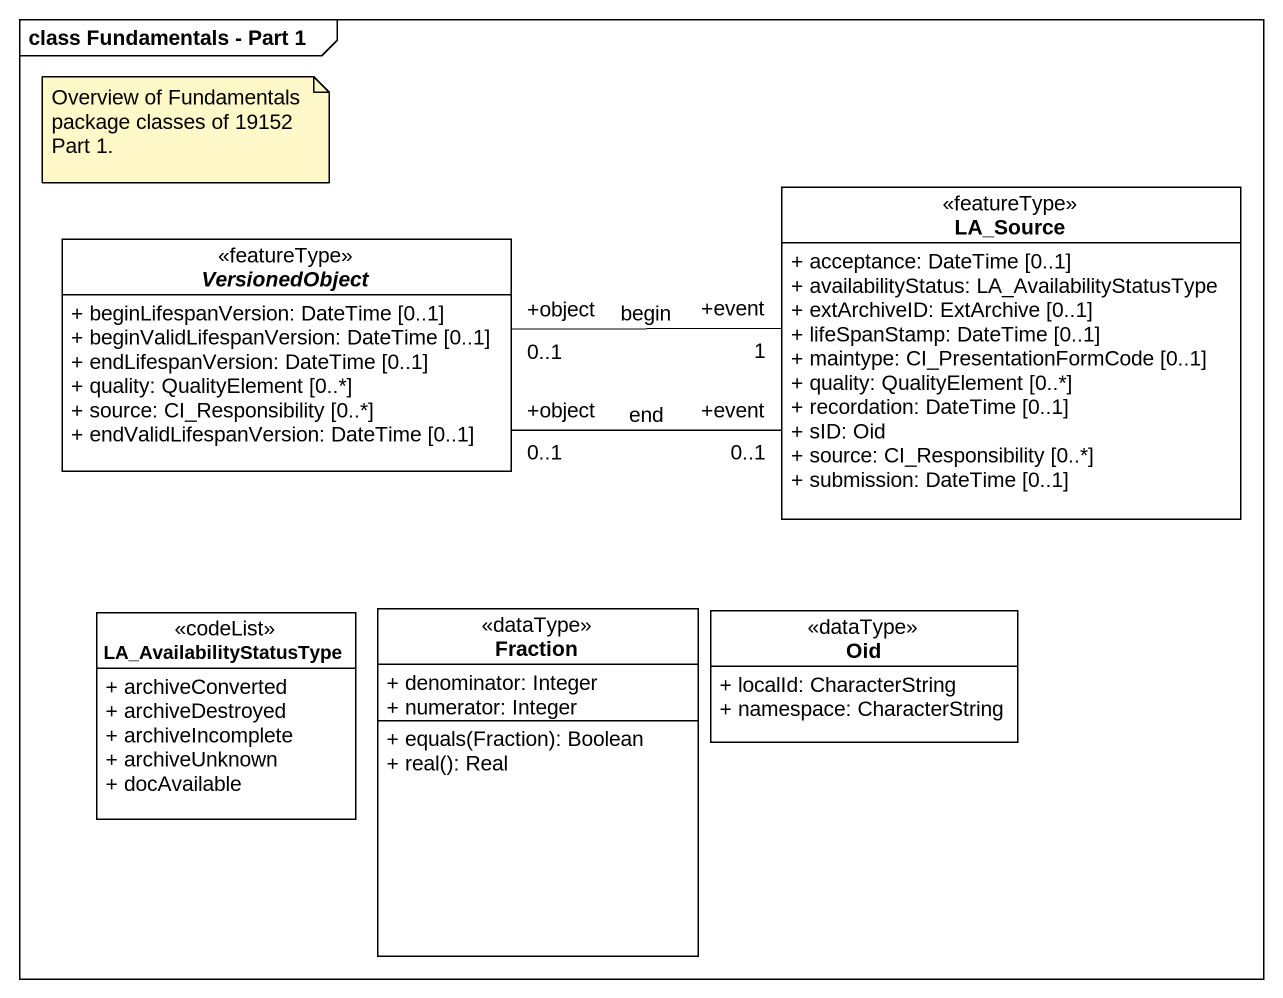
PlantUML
@startuml
mainframe class Fundamentals - Part 1
hide circle
hide empty members
skinparam classAttributeIconSize 0
abstract class VersionedObject <<featureType>> #FFFFFF {
  + beginLifespanVersion: DateTime [0..1]
  + beginValidLifespanVersion: DateTime [0..1]
  + endLifespanVersion: DateTime [0..1]
  + quality: QualityElement [0..*]
  + source: CI_Responsibility [0..*]
  + endValidLifespanVersion: DateTime [0..1]
}
class LA_Source <<featureType>> #FFFFFF {
  + acceptance: DateTime [0..1]
  + availabilityStatus: LA_AvailabilityStatusType
  + extArchiveID: ExtArchive [0..1]
  + lifeSpanStamp: DateTime [0..1]
  + maintype: CI_PresentationFormCode [0..1]
  + quality: QualityElement [0..*]
  + recordation: DateTime [0..1]
  + sID: Oid
  + source: CI_Responsibility [0..*]
  + submission: DateTime [0..1]
}
class LA_AvailabilityStatusType <<codeList>> #FFFFFF {
  + archiveConverted
  + archiveDestroyed
  + archiveIncomplete
  + archiveUnknown
  + docAvailable
}
class Fraction <<dataType>> #FFFFFF {
  + denominator: Integer
  + numerator: Integer
  + equals(Fraction): Boolean
  + real(): Real
}
class Oid <<dataType>> #FFFFFF {
  + localId: CharacterString
  + namespace: CharacterString
}
VersionedObject "+object\n0..1" -right- "+event\n0..1" LA_Source : end
VersionedObject "+object\n0..1" -right- "+event\n1" LA_Source : begin
note as N1
  Overview of Fundamentals package classes of 19152 Part 1.
end note
@enduml
